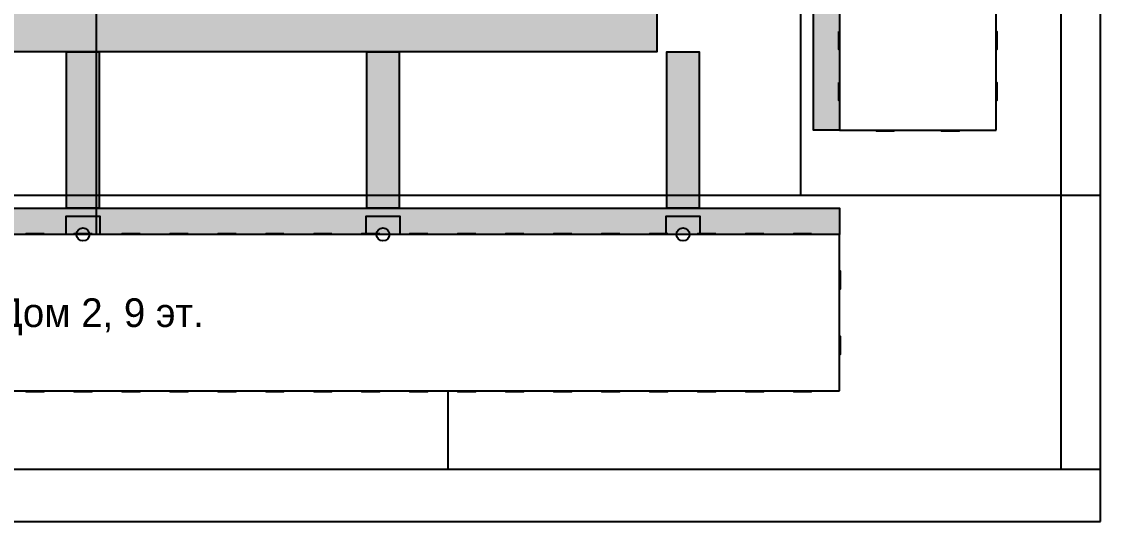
# Model space of a CAD drawing. Header units: metres. Extents: x 0 to 180, y 0 to 150.
# Drawn here: x 97.3 to 180, y 0 to 38.3 of the extents above; entities that cross this region are included whole.
import ezdxf

# ---------------------------------------------------------------- set-up
doc = ezdxf.new("R2010")
doc.units = ezdxf.units.M
for name, color, linetype in [('BUILDING_FOOTPRINT', 1, 'Continuous'), ('CANOPIES', 132, 'Continuous'), ('CURB', 8, 'Continuous'), ('ENTRANCES', 132, 'Continuous'), ('HEATING_T1', 1, 'Continuous'), ('LABELS', 7, 'Continuous'), ('PATHS', 33, 'Continuous'), ('ROAD', 251, 'Continuous'), ('SEWER_K1', 30, 'Continuous'), ('SIDEWALK', 31, 'Continuous'), ('TERRITORY_BOUNDARY', 8, 'Continuous'), ('WATER_SUPPLY_B1', 5, 'Continuous'), ('WINDOWS', 150, 'Continuous')]:
    doc.layers.add(name, color=color, linetype=linetype)

msp = doc.modelspace()

# ---------------------------------------------------------------- hatches: boundary and pattern name
at = {"layer": 'PATHS'}
for points in [[(103.25, 24), (100.75, 24), (100.75, 36), (103.25, 36)], [(126.25, 24), (123.75, 24), (123.75, 36), (126.25, 36)], [(146.75, 24), (146.75, 36), (149.25, 36), (149.25, 24)]]:
    msp.add_hatch(color=33, dxfattribs=at).paths.add_polyline_path(points)
at = {"layer": 'ROAD'}
msp.add_hatch(color=251, dxfattribs=at).paths.add_polyline_path([(141.5, 114), (141.5, 150), (146, 150), (146, 114), (146, 109.5), (146, 40.5), (146, 36), (141.5, 36), (90, 36), (90, 40.5), (141.5, 40.5), (141.5, 109.5), (90, 109.5), (90, 114)])
at = {"layer": 'SIDEWALK'}
for points in [[(158, 75), (160, 75), (160, 30), (158, 30)], [(44, 24), (160, 24), (160, 22), (44, 22)]]:
    msp.add_hatch(color=31, dxfattribs=at).paths.add_polyline_path(points)

# ---------------------------------------------------------------- linework, layer by layer
at = {"layer": 'BUILDING_FOOTPRINT'}
for points in [[(172, 30), (172, 75), (160, 75), (160, 30)], [(160, 10), (160, 22), (44, 22), (44, 10)]]:
    msp.add_lwpolyline(points, close=True, dxfattribs=at)
at = {"layer": 'CANOPIES'}
for points in [[(103.3, 22, 2.7), (100.7, 22, 2.7), (100.7, 23.4, 2.7), (103.3, 23.4, 2.7)], [(126.3, 22, 2.7), (123.7, 22, 2.7), (123.7, 23.4, 2.7), (126.3, 23.4, 2.7)], [(149.3, 22, 2.7), (146.7, 22, 2.7), (146.7, 23.4, 2.7), (149.3, 23.4, 2.7)]]:
    msp.add_3dface(points, dxfattribs=at)
at = {"layer": 'CURB'}
msp.add_lwpolyline([(34, 0), (34, 36), (34, 40.5), (34, 109.5), (34, 114), (38.5, 114), (141.5, 114), (141.5, 150), (146, 150), (146, 114), (146, 109.5), (146, 40.5), (146, 36), (141.5, 36), (38.5, 36), (38.5, 0)], close=True, dxfattribs=at)
at = {"layer": 'ENTRANCES'}
for centre in [(102, 22, 0.05), (125, 22, 0.05), (148, 22, 0.05)]:
    msp.add_circle(centre, 0.5, dxfattribs=at)
at = {"layer": 'HEATING_T1'}
msp.add_polyline3d([(103, 88, -1.4), (103, 22, -1.4)], dxfattribs=at)
at = {"layer": 'PATHS'}
for points in [[(103.25, 24), (100.75, 24), (100.75, 36), (103.25, 36)], [(126.25, 24), (123.75, 24), (123.75, 36), (126.25, 36)], [(146.75, 24), (146.75, 36), (149.25, 36), (149.25, 24)]]:
    msp.add_lwpolyline(points, close=True, dxfattribs=at)
at = {"layer": 'ROAD'}
msp.add_lwpolyline([(141.5, 114), (141.5, 150), (146, 150), (146, 114), (146, 109.5), (146, 40.5), (146, 36), (141.5, 36), (90, 36), (90, 40.5), (141.5, 40.5), (141.5, 109.5), (90, 109.5), (90, 114)], close=True, dxfattribs=at)
at = {"layer": 'SEWER_K1'}
for points in [[(157, 122, -2.6), (157, 25, -2.6)], [(23, 114, -2.6), (23, 25, -2.6), (180, 25, -2.6)]]:
    msp.add_polyline3d(points, dxfattribs=at)
at = {"layer": 'SIDEWALK'}
for points in [[(158, 75), (160, 75), (160, 30), (158, 30)], [(44, 24), (160, 24), (160, 22), (44, 22)]]:
    msp.add_lwpolyline(points, close=True, dxfattribs=at)
at = {"layer": 'TERRITORY_BOUNDARY'}
msp.add_lwpolyline([(180, 0), (180, 150), (0, 150), (0, 0)], close=True, dxfattribs=at)
at = {"layer": 'WATER_SUPPLY_B1'}
for points in [[(177, 4, -1.8), (177, 146, -1.8)], [(130, 4, -1.8), (130, 10, -1.8)], [(0, 4, -1.8), (180, 4, -1.8)]]:
    msp.add_polyline3d(points, dxfattribs=at)
at = {"layer": 'WINDOWS'}
for points in [[(159.95, 37.564, 0.9), (159.95, 36.164, 0.9), (159.95, 36.164, 2.4), (159.95, 37.564, 2.4)], [(159.95, 37.564, 3.9), (159.95, 36.164, 3.9), (159.95, 36.164, 5.4), (159.95, 37.564, 5.4)], [(159.95, 37.564, 6.9), (159.95, 36.164, 6.9), (159.95, 36.164, 8.4), (159.95, 37.564, 8.4)], [(159.95, 37.564, 9.9), (159.95, 36.164, 9.9), (159.95, 36.164, 11.4), (159.95, 37.564, 11.4)], [(159.95, 37.564, 12.9), (159.95, 36.164, 12.9), (159.95, 36.164, 14.4), (159.95, 37.564, 14.4)], [(172.05, 36.164, 0.9), (172.05, 37.564, 0.9), (172.05, 37.564, 2.4), (172.05, 36.164, 2.4)], [(172.05, 36.164, 3.9), (172.05, 37.564, 3.9), (172.05, 37.564, 5.4), (172.05, 36.164, 5.4)], [(172.05, 36.164, 6.9), (172.05, 37.564, 6.9), (172.05, 37.564, 8.4), (172.05, 36.164, 8.4)], [(172.05, 36.164, 9.9), (172.05, 37.564, 9.9), (172.05, 37.564, 11.4), (172.05, 36.164, 11.4)], [(172.05, 36.164, 12.9), (172.05, 37.564, 12.9), (172.05, 37.564, 14.4), (172.05, 36.164, 14.4)], [(159.95, 33.655, 0.9), (159.95, 32.255, 0.9), (159.95, 32.255, 2.4), (159.95, 33.655, 2.4)], [(159.95, 33.655, 3.9), (159.95, 32.255, 3.9), (159.95, 32.255, 5.4), (159.95, 33.655, 5.4)], [(159.95, 33.655, 6.9), (159.95, 32.255, 6.9), (159.95, 32.255, 8.4), (159.95, 33.655, 8.4)], [(159.95, 33.655, 9.9), (159.95, 32.255, 9.9), (159.95, 32.255, 11.4), (159.95, 33.655, 11.4)], [(159.95, 33.655, 12.9), (159.95, 32.255, 12.9), (159.95, 32.255, 14.4), (159.95, 33.655, 14.4)], [(172.05, 32.255, 0.9), (172.05, 33.655, 0.9), (172.05, 33.655, 2.4), (172.05, 32.255, 2.4)], [(172.05, 32.255, 3.9), (172.05, 33.655, 3.9), (172.05, 33.655, 5.4), (172.05, 32.255, 5.4)], [(172.05, 32.255, 6.9), (172.05, 33.655, 6.9), (172.05, 33.655, 8.4), (172.05, 32.255, 8.4)], [(172.05, 32.255, 9.9), (172.05, 33.655, 9.9), (172.05, 33.655, 11.4), (172.05, 32.255, 11.4)], [(172.05, 32.255, 12.9), (172.05, 33.655, 12.9), (172.05, 33.655, 14.4), (172.05, 32.255, 14.4)], [(162.8, 29.95, 0.9), (164.2, 29.95, 0.9), (164.2, 29.95, 2.4), (162.8, 29.95, 2.4)], [(162.8, 29.95, 3.9), (164.2, 29.95, 3.9), (164.2, 29.95, 5.4), (162.8, 29.95, 5.4)], [(162.8, 29.95, 6.9), (164.2, 29.95, 6.9), (164.2, 29.95, 8.4), (162.8, 29.95, 8.4)], [(162.8, 29.95, 9.9), (164.2, 29.95, 9.9), (164.2, 29.95, 11.4), (162.8, 29.95, 11.4)], [(162.8, 29.95, 12.9), (164.2, 29.95, 12.9), (164.2, 29.95, 14.4), (162.8, 29.95, 14.4)], [(167.8, 29.95, 0.9), (169.2, 29.95, 0.9), (169.2, 29.95, 2.4), (167.8, 29.95, 2.4)], [(167.8, 29.95, 3.9), (169.2, 29.95, 3.9), (169.2, 29.95, 5.4), (167.8, 29.95, 5.4)], [(167.8, 29.95, 6.9), (169.2, 29.95, 6.9), (169.2, 29.95, 8.4), (167.8, 29.95, 8.4)], [(167.8, 29.95, 9.9), (169.2, 29.95, 9.9), (169.2, 29.95, 11.4), (167.8, 29.95, 11.4)], [(167.8, 29.95, 12.9), (169.2, 29.95, 12.9), (169.2, 29.95, 14.4), (167.8, 29.95, 14.4)], [(99.023, 22.05, 0.9), (97.623, 22.05, 0.9), (97.623, 22.05, 2.4), (99.023, 22.05, 2.4)], [(99.023, 22.05, 3.9), (97.623, 22.05, 3.9), (97.623, 22.05, 5.4), (99.023, 22.05, 5.4)], [(99.023, 22.05, 6.9), (97.623, 22.05, 6.9), (97.623, 22.05, 8.4), (99.023, 22.05, 8.4)], [(99.023, 22.05, 9.9), (97.623, 22.05, 9.9), (97.623, 22.05, 11.4), (99.023, 22.05, 11.4)], [(99.023, 22.05, 12.9), (97.623, 22.05, 12.9), (97.623, 22.05, 14.4), (99.023, 22.05, 14.4)], [(99.023, 22.05, 15.9), (97.623, 22.05, 15.9), (97.623, 22.05, 17.4), (99.023, 22.05, 17.4)], [(99.023, 22.05, 18.9), (97.623, 22.05, 18.9), (97.623, 22.05, 20.4), (99.023, 22.05, 20.4)], [(99.023, 22.05, 21.9), (97.623, 22.05, 21.9), (97.623, 22.05, 23.4), (99.023, 22.05, 23.4)], [(99.023, 22.05, 24.9), (97.623, 22.05, 24.9), (97.623, 22.05, 26.4), (99.023, 22.05, 26.4)], [(102.7, 22.05, 3.9), (101.3, 22.05, 3.9), (101.3, 22.05, 5.4), (102.7, 22.05, 5.4)], [(102.7, 22.05, 6.9), (101.3, 22.05, 6.9), (101.3, 22.05, 8.4), (102.7, 22.05, 8.4)], [(102.7, 22.05, 9.9), (101.3, 22.05, 9.9), (101.3, 22.05, 11.4), (102.7, 22.05, 11.4)], [(102.7, 22.05, 12.9), (101.3, 22.05, 12.9), (101.3, 22.05, 14.4), (102.7, 22.05, 14.4)], [(102.7, 22.05, 15.9), (101.3, 22.05, 15.9), (101.3, 22.05, 17.4), (102.7, 22.05, 17.4)], [(102.7, 22.05, 18.9), (101.3, 22.05, 18.9), (101.3, 22.05, 20.4), (102.7, 22.05, 20.4)], [(102.7, 22.05, 21.9), (101.3, 22.05, 21.9), (101.3, 22.05, 23.4), (102.7, 22.05, 23.4)], [(102.7, 22.05, 24.9), (101.3, 22.05, 24.9), (101.3, 22.05, 26.4), (102.7, 22.05, 26.4)], [(106.377, 22.05, 0.9), (104.977, 22.05, 0.9), (104.977, 22.05, 2.4), (106.377, 22.05, 2.4)], [(106.377, 22.05, 3.9), (104.977, 22.05, 3.9), (104.977, 22.05, 5.4), (106.377, 22.05, 5.4)], [(106.377, 22.05, 6.9), (104.977, 22.05, 6.9), (104.977, 22.05, 8.4), (106.377, 22.05, 8.4)], [(106.377, 22.05, 9.9), (104.977, 22.05, 9.9), (104.977, 22.05, 11.4), (106.377, 22.05, 11.4)], [(106.377, 22.05, 12.9), (104.977, 22.05, 12.9), (104.977, 22.05, 14.4), (106.377, 22.05, 14.4)], [(106.377, 22.05, 15.9), (104.977, 22.05, 15.9), (104.977, 22.05, 17.4), (106.377, 22.05, 17.4)], [(106.377, 22.05, 18.9), (104.977, 22.05, 18.9), (104.977, 22.05, 20.4), (106.377, 22.05, 20.4)], [(106.377, 22.05, 21.9), (104.977, 22.05, 21.9), (104.977, 22.05, 23.4), (106.377, 22.05, 23.4)], [(106.377, 22.05, 24.9), (104.977, 22.05, 24.9), (104.977, 22.05, 26.4), (106.377, 22.05, 26.4)], [(110.055, 22.05, 0.9), (108.655, 22.05, 0.9), (108.655, 22.05, 2.4), (110.055, 22.05, 2.4)], [(110.055, 22.05, 3.9), (108.655, 22.05, 3.9), (108.655, 22.05, 5.4), (110.055, 22.05, 5.4)], [(110.055, 22.05, 6.9), (108.655, 22.05, 6.9), (108.655, 22.05, 8.4), (110.055, 22.05, 8.4)], [(110.055, 22.05, 9.9), (108.655, 22.05, 9.9), (108.655, 22.05, 11.4), (110.055, 22.05, 11.4)], [(110.055, 22.05, 12.9), (108.655, 22.05, 12.9), (108.655, 22.05, 14.4), (110.055, 22.05, 14.4)], [(110.055, 22.05, 15.9), (108.655, 22.05, 15.9), (108.655, 22.05, 17.4), (110.055, 22.05, 17.4)], [(110.055, 22.05, 18.9), (108.655, 22.05, 18.9), (108.655, 22.05, 20.4), (110.055, 22.05, 20.4)], [(110.055, 22.05, 21.9), (108.655, 22.05, 21.9), (108.655, 22.05, 23.4), (110.055, 22.05, 23.4)], [(110.055, 22.05, 24.9), (108.655, 22.05, 24.9), (108.655, 22.05, 26.4), (110.055, 22.05, 26.4)], [(113.732, 22.05, 0.9), (112.332, 22.05, 0.9), (112.332, 22.05, 2.4), (113.732, 22.05, 2.4)], [(113.732, 22.05, 3.9), (112.332, 22.05, 3.9), (112.332, 22.05, 5.4), (113.732, 22.05, 5.4)], [(113.732, 22.05, 6.9), (112.332, 22.05, 6.9), (112.332, 22.05, 8.4), (113.732, 22.05, 8.4)], [(113.732, 22.05, 9.9), (112.332, 22.05, 9.9), (112.332, 22.05, 11.4), (113.732, 22.05, 11.4)], [(113.732, 22.05, 12.9), (112.332, 22.05, 12.9), (112.332, 22.05, 14.4), (113.732, 22.05, 14.4)], [(113.732, 22.05, 15.9), (112.332, 22.05, 15.9), (112.332, 22.05, 17.4), (113.732, 22.05, 17.4)], [(113.732, 22.05, 18.9), (112.332, 22.05, 18.9), (112.332, 22.05, 20.4), (113.732, 22.05, 20.4)], [(113.732, 22.05, 21.9), (112.332, 22.05, 21.9), (112.332, 22.05, 23.4), (113.732, 22.05, 23.4)], [(113.732, 22.05, 24.9), (112.332, 22.05, 24.9), (112.332, 22.05, 26.4), (113.732, 22.05, 26.4)], [(117.41, 22.05, 0.9), (116.01, 22.05, 0.9), (116.01, 22.05, 2.4), (117.41, 22.05, 2.4)], [(117.41, 22.05, 3.9), (116.01, 22.05, 3.9), (116.01, 22.05, 5.4), (117.41, 22.05, 5.4)], [(117.41, 22.05, 6.9), (116.01, 22.05, 6.9), (116.01, 22.05, 8.4), (117.41, 22.05, 8.4)], [(117.41, 22.05, 9.9), (116.01, 22.05, 9.9), (116.01, 22.05, 11.4), (117.41, 22.05, 11.4)], [(117.41, 22.05, 12.9), (116.01, 22.05, 12.9), (116.01, 22.05, 14.4), (117.41, 22.05, 14.4)], [(117.41, 22.05, 15.9), (116.01, 22.05, 15.9), (116.01, 22.05, 17.4), (117.41, 22.05, 17.4)], [(117.41, 22.05, 18.9), (116.01, 22.05, 18.9), (116.01, 22.05, 20.4), (117.41, 22.05, 20.4)], [(117.41, 22.05, 21.9), (116.01, 22.05, 21.9), (116.01, 22.05, 23.4), (117.41, 22.05, 23.4)], [(117.41, 22.05, 24.9), (116.01, 22.05, 24.9), (116.01, 22.05, 26.4), (117.41, 22.05, 26.4)], [(121.087, 22.05, 0.9), (119.687, 22.05, 0.9), (119.687, 22.05, 2.4), (121.087, 22.05, 2.4)], [(121.087, 22.05, 3.9), (119.687, 22.05, 3.9), (119.687, 22.05, 5.4), (121.087, 22.05, 5.4)], [(121.087, 22.05, 6.9), (119.687, 22.05, 6.9), (119.687, 22.05, 8.4), (121.087, 22.05, 8.4)], [(121.087, 22.05, 9.9), (119.687, 22.05, 9.9), (119.687, 22.05, 11.4), (121.087, 22.05, 11.4)], [(121.087, 22.05, 12.9), (119.687, 22.05, 12.9), (119.687, 22.05, 14.4), (121.087, 22.05, 14.4)], [(121.087, 22.05, 15.9), (119.687, 22.05, 15.9), (119.687, 22.05, 17.4), (121.087, 22.05, 17.4)], [(121.087, 22.05, 18.9), (119.687, 22.05, 18.9), (119.687, 22.05, 20.4), (121.087, 22.05, 20.4)], [(121.087, 22.05, 21.9), (119.687, 22.05, 21.9), (119.687, 22.05, 23.4), (121.087, 22.05, 23.4)], [(121.087, 22.05, 24.9), (119.687, 22.05, 24.9), (119.687, 22.05, 26.4), (121.087, 22.05, 26.4)], [(124.765, 22.05, 3.9), (123.365, 22.05, 3.9), (123.365, 22.05, 5.4), (124.765, 22.05, 5.4)], [(124.765, 22.05, 6.9), (123.365, 22.05, 6.9), (123.365, 22.05, 8.4), (124.765, 22.05, 8.4)], [(124.765, 22.05, 9.9), (123.365, 22.05, 9.9), (123.365, 22.05, 11.4), (124.765, 22.05, 11.4)], [(124.765, 22.05, 12.9), (123.365, 22.05, 12.9), (123.365, 22.05, 14.4), (124.765, 22.05, 14.4)], [(124.765, 22.05, 15.9), (123.365, 22.05, 15.9), (123.365, 22.05, 17.4), (124.765, 22.05, 17.4)], [(124.765, 22.05, 18.9), (123.365, 22.05, 18.9), (123.365, 22.05, 20.4), (124.765, 22.05, 20.4)], [(124.765, 22.05, 21.9), (123.365, 22.05, 21.9), (123.365, 22.05, 23.4), (124.765, 22.05, 23.4)], [(124.765, 22.05, 24.9), (123.365, 22.05, 24.9), (123.365, 22.05, 26.4), (124.765, 22.05, 26.4)], [(128.442, 22.05, 0.9), (127.042, 22.05, 0.9), (127.042, 22.05, 2.4), (128.442, 22.05, 2.4)], [(128.442, 22.05, 3.9), (127.042, 22.05, 3.9), (127.042, 22.05, 5.4), (128.442, 22.05, 5.4)], [(128.442, 22.05, 6.9), (127.042, 22.05, 6.9), (127.042, 22.05, 8.4), (128.442, 22.05, 8.4)], [(128.442, 22.05, 9.9), (127.042, 22.05, 9.9), (127.042, 22.05, 11.4), (128.442, 22.05, 11.4)], [(128.442, 22.05, 12.9), (127.042, 22.05, 12.9), (127.042, 22.05, 14.4), (128.442, 22.05, 14.4)], [(128.442, 22.05, 15.9), (127.042, 22.05, 15.9), (127.042, 22.05, 17.4), (128.442, 22.05, 17.4)], [(128.442, 22.05, 18.9), (127.042, 22.05, 18.9), (127.042, 22.05, 20.4), (128.442, 22.05, 20.4)], [(128.442, 22.05, 21.9), (127.042, 22.05, 21.9), (127.042, 22.05, 23.4), (128.442, 22.05, 23.4)], [(128.442, 22.05, 24.9), (127.042, 22.05, 24.9), (127.042, 22.05, 26.4), (128.442, 22.05, 26.4)], [(132.119, 22.05, 0.9), (130.719, 22.05, 0.9), (130.719, 22.05, 2.4), (132.119, 22.05, 2.4)], [(132.119, 22.05, 3.9), (130.719, 22.05, 3.9), (130.719, 22.05, 5.4), (132.119, 22.05, 5.4)], [(132.119, 22.05, 6.9), (130.719, 22.05, 6.9), (130.719, 22.05, 8.4), (132.119, 22.05, 8.4)], [(132.119, 22.05, 9.9), (130.719, 22.05, 9.9), (130.719, 22.05, 11.4), (132.119, 22.05, 11.4)], [(132.119, 22.05, 12.9), (130.719, 22.05, 12.9), (130.719, 22.05, 14.4), (132.119, 22.05, 14.4)], [(132.119, 22.05, 15.9), (130.719, 22.05, 15.9), (130.719, 22.05, 17.4), (132.119, 22.05, 17.4)], [(132.119, 22.05, 18.9), (130.719, 22.05, 18.9), (130.719, 22.05, 20.4), (132.119, 22.05, 20.4)], [(132.119, 22.05, 21.9), (130.719, 22.05, 21.9), (130.719, 22.05, 23.4), (132.119, 22.05, 23.4)], [(132.119, 22.05, 24.9), (130.719, 22.05, 24.9), (130.719, 22.05, 26.4), (132.119, 22.05, 26.4)], [(135.797, 22.05, 0.9), (134.397, 22.05, 0.9), (134.397, 22.05, 2.4), (135.797, 22.05, 2.4)], [(135.797, 22.05, 3.9), (134.397, 22.05, 3.9), (134.397, 22.05, 5.4), (135.797, 22.05, 5.4)], [(135.797, 22.05, 6.9), (134.397, 22.05, 6.9), (134.397, 22.05, 8.4), (135.797, 22.05, 8.4)], [(135.797, 22.05, 9.9), (134.397, 22.05, 9.9), (134.397, 22.05, 11.4), (135.797, 22.05, 11.4)], [(135.797, 22.05, 12.9), (134.397, 22.05, 12.9), (134.397, 22.05, 14.4), (135.797, 22.05, 14.4)], [(135.797, 22.05, 15.9), (134.397, 22.05, 15.9), (134.397, 22.05, 17.4), (135.797, 22.05, 17.4)], [(135.797, 22.05, 18.9), (134.397, 22.05, 18.9), (134.397, 22.05, 20.4), (135.797, 22.05, 20.4)], [(135.797, 22.05, 21.9), (134.397, 22.05, 21.9), (134.397, 22.05, 23.4), (135.797, 22.05, 23.4)], [(135.797, 22.05, 24.9), (134.397, 22.05, 24.9), (134.397, 22.05, 26.4), (135.797, 22.05, 26.4)], [(139.474, 22.05, 0.9), (138.074, 22.05, 0.9), (138.074, 22.05, 2.4), (139.474, 22.05, 2.4)], [(139.474, 22.05, 3.9), (138.074, 22.05, 3.9), (138.074, 22.05, 5.4), (139.474, 22.05, 5.4)], [(139.474, 22.05, 6.9), (138.074, 22.05, 6.9), (138.074, 22.05, 8.4), (139.474, 22.05, 8.4)], [(139.474, 22.05, 9.9), (138.074, 22.05, 9.9), (138.074, 22.05, 11.4), (139.474, 22.05, 11.4)], [(139.474, 22.05, 12.9), (138.074, 22.05, 12.9), (138.074, 22.05, 14.4), (139.474, 22.05, 14.4)], [(139.474, 22.05, 15.9), (138.074, 22.05, 15.9), (138.074, 22.05, 17.4), (139.474, 22.05, 17.4)], [(139.474, 22.05, 18.9), (138.074, 22.05, 18.9), (138.074, 22.05, 20.4), (139.474, 22.05, 20.4)], [(139.474, 22.05, 21.9), (138.074, 22.05, 21.9), (138.074, 22.05, 23.4), (139.474, 22.05, 23.4)], [(139.474, 22.05, 24.9), (138.074, 22.05, 24.9), (138.074, 22.05, 26.4), (139.474, 22.05, 26.4)], [(143.152, 22.05, 0.9), (141.752, 22.05, 0.9), (141.752, 22.05, 2.4), (143.152, 22.05, 2.4)], [(143.152, 22.05, 3.9), (141.752, 22.05, 3.9), (141.752, 22.05, 5.4), (143.152, 22.05, 5.4)], [(143.152, 22.05, 6.9), (141.752, 22.05, 6.9), (141.752, 22.05, 8.4), (143.152, 22.05, 8.4)], [(143.152, 22.05, 9.9), (141.752, 22.05, 9.9), (141.752, 22.05, 11.4), (143.152, 22.05, 11.4)], [(143.152, 22.05, 12.9), (141.752, 22.05, 12.9), (141.752, 22.05, 14.4), (143.152, 22.05, 14.4)], [(143.152, 22.05, 15.9), (141.752, 22.05, 15.9), (141.752, 22.05, 17.4), (143.152, 22.05, 17.4)], [(143.152, 22.05, 18.9), (141.752, 22.05, 18.9), (141.752, 22.05, 20.4), (143.152, 22.05, 20.4)], [(143.152, 22.05, 21.9), (141.752, 22.05, 21.9), (141.752, 22.05, 23.4), (143.152, 22.05, 23.4)], [(143.152, 22.05, 24.9), (141.752, 22.05, 24.9), (141.752, 22.05, 26.4), (143.152, 22.05, 26.4)], [(146.829, 22.05, 3.9), (145.429, 22.05, 3.9), (145.429, 22.05, 5.4), (146.829, 22.05, 5.4)], [(146.829, 22.05, 6.9), (145.429, 22.05, 6.9), (145.429, 22.05, 8.4), (146.829, 22.05, 8.4)], [(146.829, 22.05, 9.9), (145.429, 22.05, 9.9), (145.429, 22.05, 11.4), (146.829, 22.05, 11.4)], [(146.829, 22.05, 12.9), (145.429, 22.05, 12.9), (145.429, 22.05, 14.4), (146.829, 22.05, 14.4)], [(146.829, 22.05, 15.9), (145.429, 22.05, 15.9), (145.429, 22.05, 17.4), (146.829, 22.05, 17.4)], [(146.829, 22.05, 18.9), (145.429, 22.05, 18.9), (145.429, 22.05, 20.4), (146.829, 22.05, 20.4)], [(146.829, 22.05, 21.9), (145.429, 22.05, 21.9), (145.429, 22.05, 23.4), (146.829, 22.05, 23.4)], [(146.829, 22.05, 24.9), (145.429, 22.05, 24.9), (145.429, 22.05, 26.4), (146.829, 22.05, 26.4)], [(150.506, 22.05, 3.9), (149.106, 22.05, 3.9), (149.106, 22.05, 5.4), (150.506, 22.05, 5.4)], [(150.506, 22.05, 6.9), (149.106, 22.05, 6.9), (149.106, 22.05, 8.4), (150.506, 22.05, 8.4)], [(150.506, 22.05, 9.9), (149.106, 22.05, 9.9), (149.106, 22.05, 11.4), (150.506, 22.05, 11.4)], [(150.506, 22.05, 12.9), (149.106, 22.05, 12.9), (149.106, 22.05, 14.4), (150.506, 22.05, 14.4)], [(150.506, 22.05, 15.9), (149.106, 22.05, 15.9), (149.106, 22.05, 17.4), (150.506, 22.05, 17.4)], [(150.506, 22.05, 18.9), (149.106, 22.05, 18.9), (149.106, 22.05, 20.4), (150.506, 22.05, 20.4)], [(150.506, 22.05, 21.9), (149.106, 22.05, 21.9), (149.106, 22.05, 23.4), (150.506, 22.05, 23.4)], [(150.506, 22.05, 24.9), (149.106, 22.05, 24.9), (149.106, 22.05, 26.4), (150.506, 22.05, 26.4)], [(154.184, 22.05, 0.9), (152.784, 22.05, 0.9), (152.784, 22.05, 2.4), (154.184, 22.05, 2.4)], [(154.184, 22.05, 3.9), (152.784, 22.05, 3.9), (152.784, 22.05, 5.4), (154.184, 22.05, 5.4)], [(154.184, 22.05, 6.9), (152.784, 22.05, 6.9), (152.784, 22.05, 8.4), (154.184, 22.05, 8.4)], [(154.184, 22.05, 9.9), (152.784, 22.05, 9.9), (152.784, 22.05, 11.4), (154.184, 22.05, 11.4)], [(154.184, 22.05, 12.9), (152.784, 22.05, 12.9), (152.784, 22.05, 14.4), (154.184, 22.05, 14.4)], [(154.184, 22.05, 15.9), (152.784, 22.05, 15.9), (152.784, 22.05, 17.4), (154.184, 22.05, 17.4)], [(154.184, 22.05, 18.9), (152.784, 22.05, 18.9), (152.784, 22.05, 20.4), (154.184, 22.05, 20.4)], [(154.184, 22.05, 21.9), (152.784, 22.05, 21.9), (152.784, 22.05, 23.4), (154.184, 22.05, 23.4)], [(154.184, 22.05, 24.9), (152.784, 22.05, 24.9), (152.784, 22.05, 26.4), (154.184, 22.05, 26.4)], [(157.861, 22.05, 0.9), (156.461, 22.05, 0.9), (156.461, 22.05, 2.4), (157.861, 22.05, 2.4)], [(157.861, 22.05, 3.9), (156.461, 22.05, 3.9), (156.461, 22.05, 5.4), (157.861, 22.05, 5.4)], [(157.861, 22.05, 6.9), (156.461, 22.05, 6.9), (156.461, 22.05, 8.4), (157.861, 22.05, 8.4)], [(157.861, 22.05, 9.9), (156.461, 22.05, 9.9), (156.461, 22.05, 11.4), (157.861, 22.05, 11.4)], [(157.861, 22.05, 12.9), (156.461, 22.05, 12.9), (156.461, 22.05, 14.4), (157.861, 22.05, 14.4)], [(157.861, 22.05, 15.9), (156.461, 22.05, 15.9), (156.461, 22.05, 17.4), (157.861, 22.05, 17.4)], [(157.861, 22.05, 18.9), (156.461, 22.05, 18.9), (156.461, 22.05, 20.4), (157.861, 22.05, 20.4)], [(157.861, 22.05, 21.9), (156.461, 22.05, 21.9), (156.461, 22.05, 23.4), (157.861, 22.05, 23.4)], [(157.861, 22.05, 24.9), (156.461, 22.05, 24.9), (156.461, 22.05, 26.4), (157.861, 22.05, 26.4)], [(160.05, 17.8, 0.9), (160.05, 19.2, 0.9), (160.05, 19.2, 2.4), (160.05, 17.8, 2.4)], [(160.05, 17.8, 3.9), (160.05, 19.2, 3.9), (160.05, 19.2, 5.4), (160.05, 17.8, 5.4)], [(160.05, 17.8, 6.9), (160.05, 19.2, 6.9), (160.05, 19.2, 8.4), (160.05, 17.8, 8.4)], [(160.05, 17.8, 9.9), (160.05, 19.2, 9.9), (160.05, 19.2, 11.4), (160.05, 17.8, 11.4)], [(160.05, 17.8, 12.9), (160.05, 19.2, 12.9), (160.05, 19.2, 14.4), (160.05, 17.8, 14.4)], [(160.05, 17.8, 15.9), (160.05, 19.2, 15.9), (160.05, 19.2, 17.4), (160.05, 17.8, 17.4)], [(160.05, 17.8, 18.9), (160.05, 19.2, 18.9), (160.05, 19.2, 20.4), (160.05, 17.8, 20.4)], [(160.05, 17.8, 21.9), (160.05, 19.2, 21.9), (160.05, 19.2, 23.4), (160.05, 17.8, 23.4)], [(160.05, 17.8, 24.9), (160.05, 19.2, 24.9), (160.05, 19.2, 26.4), (160.05, 17.8, 26.4)], [(160.05, 12.8, 0.9), (160.05, 14.2, 0.9), (160.05, 14.2, 2.4), (160.05, 12.8, 2.4)], [(160.05, 12.8, 3.9), (160.05, 14.2, 3.9), (160.05, 14.2, 5.4), (160.05, 12.8, 5.4)], [(160.05, 12.8, 6.9), (160.05, 14.2, 6.9), (160.05, 14.2, 8.4), (160.05, 12.8, 8.4)], [(160.05, 12.8, 9.9), (160.05, 14.2, 9.9), (160.05, 14.2, 11.4), (160.05, 12.8, 11.4)], [(160.05, 12.8, 12.9), (160.05, 14.2, 12.9), (160.05, 14.2, 14.4), (160.05, 12.8, 14.4)], [(160.05, 12.8, 15.9), (160.05, 14.2, 15.9), (160.05, 14.2, 17.4), (160.05, 12.8, 17.4)], [(160.05, 12.8, 18.9), (160.05, 14.2, 18.9), (160.05, 14.2, 20.4), (160.05, 12.8, 20.4)], [(160.05, 12.8, 21.9), (160.05, 14.2, 21.9), (160.05, 14.2, 23.4), (160.05, 12.8, 23.4)], [(160.05, 12.8, 24.9), (160.05, 14.2, 24.9), (160.05, 14.2, 26.4), (160.05, 12.8, 26.4)], [(97.623, 9.95, 0.9), (99.023, 9.95, 0.9), (99.023, 9.95, 2.4), (97.623, 9.95, 2.4)], [(97.623, 9.95, 3.9), (99.023, 9.95, 3.9), (99.023, 9.95, 5.4), (97.623, 9.95, 5.4)], [(97.623, 9.95, 6.9), (99.023, 9.95, 6.9), (99.023, 9.95, 8.4), (97.623, 9.95, 8.4)], [(97.623, 9.95, 9.9), (99.023, 9.95, 9.9), (99.023, 9.95, 11.4), (97.623, 9.95, 11.4)], [(97.623, 9.95, 12.9), (99.023, 9.95, 12.9), (99.023, 9.95, 14.4), (97.623, 9.95, 14.4)], [(97.623, 9.95, 15.9), (99.023, 9.95, 15.9), (99.023, 9.95, 17.4), (97.623, 9.95, 17.4)], [(97.623, 9.95, 18.9), (99.023, 9.95, 18.9), (99.023, 9.95, 20.4), (97.623, 9.95, 20.4)], [(97.623, 9.95, 21.9), (99.023, 9.95, 21.9), (99.023, 9.95, 23.4), (97.623, 9.95, 23.4)], [(97.623, 9.95, 24.9), (99.023, 9.95, 24.9), (99.023, 9.95, 26.4), (97.623, 9.95, 26.4)], [(101.3, 9.95, 0.9), (102.7, 9.95, 0.9), (102.7, 9.95, 2.4), (101.3, 9.95, 2.4)], [(101.3, 9.95, 3.9), (102.7, 9.95, 3.9), (102.7, 9.95, 5.4), (101.3, 9.95, 5.4)], [(101.3, 9.95, 6.9), (102.7, 9.95, 6.9), (102.7, 9.95, 8.4), (101.3, 9.95, 8.4)], [(101.3, 9.95, 9.9), (102.7, 9.95, 9.9), (102.7, 9.95, 11.4), (101.3, 9.95, 11.4)], [(101.3, 9.95, 12.9), (102.7, 9.95, 12.9), (102.7, 9.95, 14.4), (101.3, 9.95, 14.4)], [(101.3, 9.95, 15.9), (102.7, 9.95, 15.9), (102.7, 9.95, 17.4), (101.3, 9.95, 17.4)], [(101.3, 9.95, 18.9), (102.7, 9.95, 18.9), (102.7, 9.95, 20.4), (101.3, 9.95, 20.4)], [(101.3, 9.95, 21.9), (102.7, 9.95, 21.9), (102.7, 9.95, 23.4), (101.3, 9.95, 23.4)], [(101.3, 9.95, 24.9), (102.7, 9.95, 24.9), (102.7, 9.95, 26.4), (101.3, 9.95, 26.4)], [(104.977, 9.95, 0.9), (106.377, 9.95, 0.9), (106.377, 9.95, 2.4), (104.977, 9.95, 2.4)], [(104.977, 9.95, 3.9), (106.377, 9.95, 3.9), (106.377, 9.95, 5.4), (104.977, 9.95, 5.4)], [(104.977, 9.95, 6.9), (106.377, 9.95, 6.9), (106.377, 9.95, 8.4), (104.977, 9.95, 8.4)], [(104.977, 9.95, 9.9), (106.377, 9.95, 9.9), (106.377, 9.95, 11.4), (104.977, 9.95, 11.4)], [(104.977, 9.95, 12.9), (106.377, 9.95, 12.9), (106.377, 9.95, 14.4), (104.977, 9.95, 14.4)], [(104.977, 9.95, 15.9), (106.377, 9.95, 15.9), (106.377, 9.95, 17.4), (104.977, 9.95, 17.4)], [(104.977, 9.95, 18.9), (106.377, 9.95, 18.9), (106.377, 9.95, 20.4), (104.977, 9.95, 20.4)], [(104.977, 9.95, 21.9), (106.377, 9.95, 21.9), (106.377, 9.95, 23.4), (104.977, 9.95, 23.4)], [(104.977, 9.95, 24.9), (106.377, 9.95, 24.9), (106.377, 9.95, 26.4), (104.977, 9.95, 26.4)], [(108.655, 9.95, 0.9), (110.055, 9.95, 0.9), (110.055, 9.95, 2.4), (108.655, 9.95, 2.4)], [(108.655, 9.95, 3.9), (110.055, 9.95, 3.9), (110.055, 9.95, 5.4), (108.655, 9.95, 5.4)], [(108.655, 9.95, 6.9), (110.055, 9.95, 6.9), (110.055, 9.95, 8.4), (108.655, 9.95, 8.4)], [(108.655, 9.95, 9.9), (110.055, 9.95, 9.9), (110.055, 9.95, 11.4), (108.655, 9.95, 11.4)], [(108.655, 9.95, 12.9), (110.055, 9.95, 12.9), (110.055, 9.95, 14.4), (108.655, 9.95, 14.4)], [(108.655, 9.95, 15.9), (110.055, 9.95, 15.9), (110.055, 9.95, 17.4), (108.655, 9.95, 17.4)], [(108.655, 9.95, 18.9), (110.055, 9.95, 18.9), (110.055, 9.95, 20.4), (108.655, 9.95, 20.4)], [(108.655, 9.95, 21.9), (110.055, 9.95, 21.9), (110.055, 9.95, 23.4), (108.655, 9.95, 23.4)], [(108.655, 9.95, 24.9), (110.055, 9.95, 24.9), (110.055, 9.95, 26.4), (108.655, 9.95, 26.4)], [(112.332, 9.95, 0.9), (113.732, 9.95, 0.9), (113.732, 9.95, 2.4), (112.332, 9.95, 2.4)], [(112.332, 9.95, 3.9), (113.732, 9.95, 3.9), (113.732, 9.95, 5.4), (112.332, 9.95, 5.4)], [(112.332, 9.95, 6.9), (113.732, 9.95, 6.9), (113.732, 9.95, 8.4), (112.332, 9.95, 8.4)], [(112.332, 9.95, 9.9), (113.732, 9.95, 9.9), (113.732, 9.95, 11.4), (112.332, 9.95, 11.4)], [(112.332, 9.95, 12.9), (113.732, 9.95, 12.9), (113.732, 9.95, 14.4), (112.332, 9.95, 14.4)], [(112.332, 9.95, 15.9), (113.732, 9.95, 15.9), (113.732, 9.95, 17.4), (112.332, 9.95, 17.4)], [(112.332, 9.95, 18.9), (113.732, 9.95, 18.9), (113.732, 9.95, 20.4), (112.332, 9.95, 20.4)], [(112.332, 9.95, 21.9), (113.732, 9.95, 21.9), (113.732, 9.95, 23.4), (112.332, 9.95, 23.4)], [(112.332, 9.95, 24.9), (113.732, 9.95, 24.9), (113.732, 9.95, 26.4), (112.332, 9.95, 26.4)], [(116.01, 9.95, 0.9), (117.41, 9.95, 0.9), (117.41, 9.95, 2.4), (116.01, 9.95, 2.4)], [(116.01, 9.95, 3.9), (117.41, 9.95, 3.9), (117.41, 9.95, 5.4), (116.01, 9.95, 5.4)], [(116.01, 9.95, 6.9), (117.41, 9.95, 6.9), (117.41, 9.95, 8.4), (116.01, 9.95, 8.4)], [(116.01, 9.95, 9.9), (117.41, 9.95, 9.9), (117.41, 9.95, 11.4), (116.01, 9.95, 11.4)], [(116.01, 9.95, 12.9), (117.41, 9.95, 12.9), (117.41, 9.95, 14.4), (116.01, 9.95, 14.4)], [(116.01, 9.95, 15.9), (117.41, 9.95, 15.9), (117.41, 9.95, 17.4), (116.01, 9.95, 17.4)], [(116.01, 9.95, 18.9), (117.41, 9.95, 18.9), (117.41, 9.95, 20.4), (116.01, 9.95, 20.4)], [(116.01, 9.95, 21.9), (117.41, 9.95, 21.9), (117.41, 9.95, 23.4), (116.01, 9.95, 23.4)], [(116.01, 9.95, 24.9), (117.41, 9.95, 24.9), (117.41, 9.95, 26.4), (116.01, 9.95, 26.4)], [(119.687, 9.95, 0.9), (121.087, 9.95, 0.9), (121.087, 9.95, 2.4), (119.687, 9.95, 2.4)], [(119.687, 9.95, 3.9), (121.087, 9.95, 3.9), (121.087, 9.95, 5.4), (119.687, 9.95, 5.4)], [(119.687, 9.95, 6.9), (121.087, 9.95, 6.9), (121.087, 9.95, 8.4), (119.687, 9.95, 8.4)], [(119.687, 9.95, 9.9), (121.087, 9.95, 9.9), (121.087, 9.95, 11.4), (119.687, 9.95, 11.4)], [(119.687, 9.95, 12.9), (121.087, 9.95, 12.9), (121.087, 9.95, 14.4), (119.687, 9.95, 14.4)], [(119.687, 9.95, 15.9), (121.087, 9.95, 15.9), (121.087, 9.95, 17.4), (119.687, 9.95, 17.4)], [(119.687, 9.95, 18.9), (121.087, 9.95, 18.9), (121.087, 9.95, 20.4), (119.687, 9.95, 20.4)], [(119.687, 9.95, 21.9), (121.087, 9.95, 21.9), (121.087, 9.95, 23.4), (119.687, 9.95, 23.4)], [(119.687, 9.95, 24.9), (121.087, 9.95, 24.9), (121.087, 9.95, 26.4), (119.687, 9.95, 26.4)], [(123.365, 9.95, 0.9), (124.765, 9.95, 0.9), (124.765, 9.95, 2.4), (123.365, 9.95, 2.4)], [(123.365, 9.95, 3.9), (124.765, 9.95, 3.9), (124.765, 9.95, 5.4), (123.365, 9.95, 5.4)], [(123.365, 9.95, 6.9), (124.765, 9.95, 6.9), (124.765, 9.95, 8.4), (123.365, 9.95, 8.4)], [(123.365, 9.95, 9.9), (124.765, 9.95, 9.9), (124.765, 9.95, 11.4), (123.365, 9.95, 11.4)], [(123.365, 9.95, 12.9), (124.765, 9.95, 12.9), (124.765, 9.95, 14.4), (123.365, 9.95, 14.4)], [(123.365, 9.95, 15.9), (124.765, 9.95, 15.9), (124.765, 9.95, 17.4), (123.365, 9.95, 17.4)], [(123.365, 9.95, 18.9), (124.765, 9.95, 18.9), (124.765, 9.95, 20.4), (123.365, 9.95, 20.4)], [(123.365, 9.95, 21.9), (124.765, 9.95, 21.9), (124.765, 9.95, 23.4), (123.365, 9.95, 23.4)], [(123.365, 9.95, 24.9), (124.765, 9.95, 24.9), (124.765, 9.95, 26.4), (123.365, 9.95, 26.4)], [(127.042, 9.95, 0.9), (128.442, 9.95, 0.9), (128.442, 9.95, 2.4), (127.042, 9.95, 2.4)], [(127.042, 9.95, 3.9), (128.442, 9.95, 3.9), (128.442, 9.95, 5.4), (127.042, 9.95, 5.4)], [(127.042, 9.95, 6.9), (128.442, 9.95, 6.9), (128.442, 9.95, 8.4), (127.042, 9.95, 8.4)], [(127.042, 9.95, 9.9), (128.442, 9.95, 9.9), (128.442, 9.95, 11.4), (127.042, 9.95, 11.4)], [(127.042, 9.95, 12.9), (128.442, 9.95, 12.9), (128.442, 9.95, 14.4), (127.042, 9.95, 14.4)], [(127.042, 9.95, 15.9), (128.442, 9.95, 15.9), (128.442, 9.95, 17.4), (127.042, 9.95, 17.4)], [(127.042, 9.95, 18.9), (128.442, 9.95, 18.9), (128.442, 9.95, 20.4), (127.042, 9.95, 20.4)], [(127.042, 9.95, 21.9), (128.442, 9.95, 21.9), (128.442, 9.95, 23.4), (127.042, 9.95, 23.4)], [(127.042, 9.95, 24.9), (128.442, 9.95, 24.9), (128.442, 9.95, 26.4), (127.042, 9.95, 26.4)], [(130.719, 9.95, 0.9), (132.119, 9.95, 0.9), (132.119, 9.95, 2.4), (130.719, 9.95, 2.4)], [(130.719, 9.95, 3.9), (132.119, 9.95, 3.9), (132.119, 9.95, 5.4), (130.719, 9.95, 5.4)], [(130.719, 9.95, 6.9), (132.119, 9.95, 6.9), (132.119, 9.95, 8.4), (130.719, 9.95, 8.4)], [(130.719, 9.95, 9.9), (132.119, 9.95, 9.9), (132.119, 9.95, 11.4), (130.719, 9.95, 11.4)], [(130.719, 9.95, 12.9), (132.119, 9.95, 12.9), (132.119, 9.95, 14.4), (130.719, 9.95, 14.4)], [(130.719, 9.95, 15.9), (132.119, 9.95, 15.9), (132.119, 9.95, 17.4), (130.719, 9.95, 17.4)], [(130.719, 9.95, 18.9), (132.119, 9.95, 18.9), (132.119, 9.95, 20.4), (130.719, 9.95, 20.4)], [(130.719, 9.95, 21.9), (132.119, 9.95, 21.9), (132.119, 9.95, 23.4), (130.719, 9.95, 23.4)], [(130.719, 9.95, 24.9), (132.119, 9.95, 24.9), (132.119, 9.95, 26.4), (130.719, 9.95, 26.4)], [(134.397, 9.95, 0.9), (135.797, 9.95, 0.9), (135.797, 9.95, 2.4), (134.397, 9.95, 2.4)], [(134.397, 9.95, 3.9), (135.797, 9.95, 3.9), (135.797, 9.95, 5.4), (134.397, 9.95, 5.4)], [(134.397, 9.95, 6.9), (135.797, 9.95, 6.9), (135.797, 9.95, 8.4), (134.397, 9.95, 8.4)], [(134.397, 9.95, 9.9), (135.797, 9.95, 9.9), (135.797, 9.95, 11.4), (134.397, 9.95, 11.4)], [(134.397, 9.95, 12.9), (135.797, 9.95, 12.9), (135.797, 9.95, 14.4), (134.397, 9.95, 14.4)], [(134.397, 9.95, 15.9), (135.797, 9.95, 15.9), (135.797, 9.95, 17.4), (134.397, 9.95, 17.4)], [(134.397, 9.95, 18.9), (135.797, 9.95, 18.9), (135.797, 9.95, 20.4), (134.397, 9.95, 20.4)], [(134.397, 9.95, 21.9), (135.797, 9.95, 21.9), (135.797, 9.95, 23.4), (134.397, 9.95, 23.4)], [(134.397, 9.95, 24.9), (135.797, 9.95, 24.9), (135.797, 9.95, 26.4), (134.397, 9.95, 26.4)], [(138.074, 9.95, 0.9), (139.474, 9.95, 0.9), (139.474, 9.95, 2.4), (138.074, 9.95, 2.4)], [(138.074, 9.95, 3.9), (139.474, 9.95, 3.9), (139.474, 9.95, 5.4), (138.074, 9.95, 5.4)], [(138.074, 9.95, 6.9), (139.474, 9.95, 6.9), (139.474, 9.95, 8.4), (138.074, 9.95, 8.4)], [(138.074, 9.95, 9.9), (139.474, 9.95, 9.9), (139.474, 9.95, 11.4), (138.074, 9.95, 11.4)], [(138.074, 9.95, 12.9), (139.474, 9.95, 12.9), (139.474, 9.95, 14.4), (138.074, 9.95, 14.4)], [(138.074, 9.95, 15.9), (139.474, 9.95, 15.9), (139.474, 9.95, 17.4), (138.074, 9.95, 17.4)], [(138.074, 9.95, 18.9), (139.474, 9.95, 18.9), (139.474, 9.95, 20.4), (138.074, 9.95, 20.4)], [(138.074, 9.95, 21.9), (139.474, 9.95, 21.9), (139.474, 9.95, 23.4), (138.074, 9.95, 23.4)], [(138.074, 9.95, 24.9), (139.474, 9.95, 24.9), (139.474, 9.95, 26.4), (138.074, 9.95, 26.4)], [(141.752, 9.95, 0.9), (143.152, 9.95, 0.9), (143.152, 9.95, 2.4), (141.752, 9.95, 2.4)], [(141.752, 9.95, 3.9), (143.152, 9.95, 3.9), (143.152, 9.95, 5.4), (141.752, 9.95, 5.4)], [(141.752, 9.95, 6.9), (143.152, 9.95, 6.9), (143.152, 9.95, 8.4), (141.752, 9.95, 8.4)], [(141.752, 9.95, 9.9), (143.152, 9.95, 9.9), (143.152, 9.95, 11.4), (141.752, 9.95, 11.4)], [(141.752, 9.95, 12.9), (143.152, 9.95, 12.9), (143.152, 9.95, 14.4), (141.752, 9.95, 14.4)], [(141.752, 9.95, 15.9), (143.152, 9.95, 15.9), (143.152, 9.95, 17.4), (141.752, 9.95, 17.4)], [(141.752, 9.95, 18.9), (143.152, 9.95, 18.9), (143.152, 9.95, 20.4), (141.752, 9.95, 20.4)], [(141.752, 9.95, 21.9), (143.152, 9.95, 21.9), (143.152, 9.95, 23.4), (141.752, 9.95, 23.4)], [(141.752, 9.95, 24.9), (143.152, 9.95, 24.9), (143.152, 9.95, 26.4), (141.752, 9.95, 26.4)], [(145.429, 9.95, 0.9), (146.829, 9.95, 0.9), (146.829, 9.95, 2.4), (145.429, 9.95, 2.4)], [(145.429, 9.95, 3.9), (146.829, 9.95, 3.9), (146.829, 9.95, 5.4), (145.429, 9.95, 5.4)], [(145.429, 9.95, 6.9), (146.829, 9.95, 6.9), (146.829, 9.95, 8.4), (145.429, 9.95, 8.4)], [(145.429, 9.95, 9.9), (146.829, 9.95, 9.9), (146.829, 9.95, 11.4), (145.429, 9.95, 11.4)], [(145.429, 9.95, 12.9), (146.829, 9.95, 12.9), (146.829, 9.95, 14.4), (145.429, 9.95, 14.4)], [(145.429, 9.95, 15.9), (146.829, 9.95, 15.9), (146.829, 9.95, 17.4), (145.429, 9.95, 17.4)], [(145.429, 9.95, 18.9), (146.829, 9.95, 18.9), (146.829, 9.95, 20.4), (145.429, 9.95, 20.4)], [(145.429, 9.95, 21.9), (146.829, 9.95, 21.9), (146.829, 9.95, 23.4), (145.429, 9.95, 23.4)], [(145.429, 9.95, 24.9), (146.829, 9.95, 24.9), (146.829, 9.95, 26.4), (145.429, 9.95, 26.4)], [(149.106, 9.95, 0.9), (150.506, 9.95, 0.9), (150.506, 9.95, 2.4), (149.106, 9.95, 2.4)], [(149.106, 9.95, 3.9), (150.506, 9.95, 3.9), (150.506, 9.95, 5.4), (149.106, 9.95, 5.4)], [(149.106, 9.95, 6.9), (150.506, 9.95, 6.9), (150.506, 9.95, 8.4), (149.106, 9.95, 8.4)], [(149.106, 9.95, 9.9), (150.506, 9.95, 9.9), (150.506, 9.95, 11.4), (149.106, 9.95, 11.4)], [(149.106, 9.95, 12.9), (150.506, 9.95, 12.9), (150.506, 9.95, 14.4), (149.106, 9.95, 14.4)], [(149.106, 9.95, 15.9), (150.506, 9.95, 15.9), (150.506, 9.95, 17.4), (149.106, 9.95, 17.4)], [(149.106, 9.95, 18.9), (150.506, 9.95, 18.9), (150.506, 9.95, 20.4), (149.106, 9.95, 20.4)], [(149.106, 9.95, 21.9), (150.506, 9.95, 21.9), (150.506, 9.95, 23.4), (149.106, 9.95, 23.4)], [(149.106, 9.95, 24.9), (150.506, 9.95, 24.9), (150.506, 9.95, 26.4), (149.106, 9.95, 26.4)], [(152.784, 9.95, 0.9), (154.184, 9.95, 0.9), (154.184, 9.95, 2.4), (152.784, 9.95, 2.4)], [(152.784, 9.95, 3.9), (154.184, 9.95, 3.9), (154.184, 9.95, 5.4), (152.784, 9.95, 5.4)], [(152.784, 9.95, 6.9), (154.184, 9.95, 6.9), (154.184, 9.95, 8.4), (152.784, 9.95, 8.4)], [(152.784, 9.95, 9.9), (154.184, 9.95, 9.9), (154.184, 9.95, 11.4), (152.784, 9.95, 11.4)], [(152.784, 9.95, 12.9), (154.184, 9.95, 12.9), (154.184, 9.95, 14.4), (152.784, 9.95, 14.4)], [(152.784, 9.95, 15.9), (154.184, 9.95, 15.9), (154.184, 9.95, 17.4), (152.784, 9.95, 17.4)], [(152.784, 9.95, 18.9), (154.184, 9.95, 18.9), (154.184, 9.95, 20.4), (152.784, 9.95, 20.4)], [(152.784, 9.95, 21.9), (154.184, 9.95, 21.9), (154.184, 9.95, 23.4), (152.784, 9.95, 23.4)], [(152.784, 9.95, 24.9), (154.184, 9.95, 24.9), (154.184, 9.95, 26.4), (152.784, 9.95, 26.4)], [(156.461, 9.95, 0.9), (157.861, 9.95, 0.9), (157.861, 9.95, 2.4), (156.461, 9.95, 2.4)], [(156.461, 9.95, 3.9), (157.861, 9.95, 3.9), (157.861, 9.95, 5.4), (156.461, 9.95, 5.4)], [(156.461, 9.95, 6.9), (157.861, 9.95, 6.9), (157.861, 9.95, 8.4), (156.461, 9.95, 8.4)], [(156.461, 9.95, 9.9), (157.861, 9.95, 9.9), (157.861, 9.95, 11.4), (156.461, 9.95, 11.4)], [(156.461, 9.95, 12.9), (157.861, 9.95, 12.9), (157.861, 9.95, 14.4), (156.461, 9.95, 14.4)], [(156.461, 9.95, 15.9), (157.861, 9.95, 15.9), (157.861, 9.95, 17.4), (156.461, 9.95, 17.4)], [(156.461, 9.95, 18.9), (157.861, 9.95, 18.9), (157.861, 9.95, 20.4), (156.461, 9.95, 20.4)], [(156.461, 9.95, 21.9), (157.861, 9.95, 21.9), (157.861, 9.95, 23.4), (156.461, 9.95, 23.4)], [(156.461, 9.95, 24.9), (157.861, 9.95, 24.9), (157.861, 9.95, 26.4), (156.461, 9.95, 26.4)]]:
    msp.add_3dface(points, dxfattribs=at)

# ---------------------------------------------------------------- texts
at = {"layer": 'LABELS'}
msp.add_text('Дом 2, 9 эт.', height=2.2, dxfattribs=at).set_placement((95.4, 14.9))

doc.saveas('drawing.dxf')
